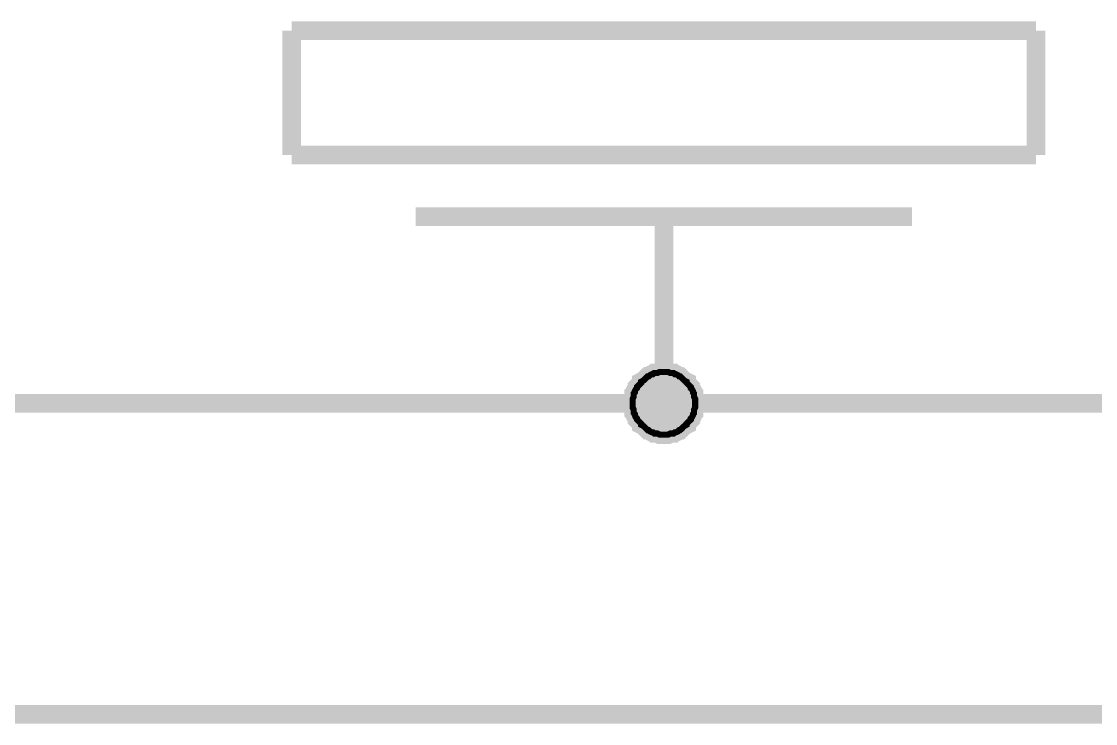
# Model space of a CAD drawing. Extents: x 0 to 594, y 0 to 420.
# Drawn here: x 242.19 to 259.48, y 302.34 to 313.64 of the extents above; entities that cross this region are included whole.
import ezdxf

# ---------------------------------------------------------------- set-up
doc = ezdxf.new("R2010")
doc.units = 0
doc.layers.add('SHEET', color=255, linetype='CONTINUOUS')

msp = doc.modelspace()

# ---------------------------------------------------------------- linework, layer by layer
at = {"layer": 'SHEET'}
for points, const_width in [([(246.539, 311.491), (246.539, 313.489)], 0.3), ([(246.539, 313.489), (258.521, 313.489)], 0.3), ([(258.521, 313.489), (258.521, 311.491)], 0.3), ([(258.521, 311.491), (246.539, 311.491)], 0.3), ([(248.536, 310.5), (256.524, 310.5)], 0.3), ([(252.53, 310.5), (252.53, 307.495)], 0.3), ([(252.026, 307.495), (252.026, 307.512), (252.026, 307.547), (252.026, 307.565), (252.044, 307.599), (252.044, 307.617), (252.044, 307.651), (252.061, 307.669), (252.061, 307.686), (252.078, 307.721), (252.096, 307.738), (252.096, 307.756), (252.113, 307.773), (252.13, 307.79), (252.148, 307.808), (252.165, 307.825), (252.165, 307.842), (252.2, 307.86), (252.217, 307.877), (252.235, 307.895), (252.252, 307.912), (252.269, 307.929), (252.287, 307.929), (252.304, 307.947), (252.339, 307.964), (252.356, 307.964), (252.374, 307.981), (252.408, 307.981), (252.426, 307.981), (252.46, 307.999), (252.478, 307.999), (252.513, 307.999), (252.53, 307.999)], 0.3), ([(252.026, 307.495), (252.026, 307.512), (252.026, 307.547), (252.026, 307.565), (252.044, 307.599), (252.044, 307.617), (252.044, 307.651), (252.061, 307.669), (252.061, 307.686), (252.078, 307.721), (252.096, 307.738), (252.096, 307.756), (252.113, 307.773), (252.13, 307.79), (252.148, 307.808), (252.165, 307.825), (252.165, 307.842), (252.2, 307.86), (252.217, 307.877), (252.235, 307.895), (252.252, 307.912), (252.269, 307.929), (252.287, 307.929), (252.304, 307.947), (252.339, 307.964), (252.356, 307.964), (252.374, 307.981), (252.408, 307.981), (252.426, 307.981), (252.46, 307.999), (252.478, 307.999), (252.513, 307.999), (252.53, 307.999)], 0.3), ([(252.026, 307.495), (252.026, 307.512), (252.026, 307.547), (252.026, 307.565), (252.044, 307.599), (252.044, 307.617), (252.044, 307.651), (252.061, 307.669), (252.061, 307.686), (252.078, 307.721), (252.096, 307.738), (252.096, 307.756), (252.113, 307.773), (252.13, 307.79), (252.148, 307.808), (252.165, 307.825), (252.165, 307.842), (252.2, 307.86), (252.217, 307.877), (252.235, 307.895), (252.252, 307.912), (252.269, 307.929), (252.287, 307.929), (252.304, 307.947), (252.339, 307.964), (252.356, 307.964), (252.374, 307.981), (252.408, 307.981), (252.426, 307.981), (252.46, 307.999), (252.478, 307.999), (252.513, 307.999), (252.53, 307.999)], 0.3), ([(252.53, 307.999), (252.53, 307.999)], 0.3), ([(252.53, 307.999), (252.547, 307.999), (252.582, 307.999), (252.599, 307.999), (252.634, 307.981), (252.651, 307.981), (252.686, 307.981), (252.704, 307.964), (252.721, 307.964), (252.756, 307.947), (252.773, 307.929), (252.79, 307.929), (252.808, 307.912), (252.825, 307.895), (252.842, 307.877), (252.86, 307.86), (252.895, 307.842), (252.895, 307.825), (252.912, 307.808), (252.929, 307.79), (252.947, 307.773), (252.964, 307.756), (252.964, 307.738), (252.981, 307.721), (252.999, 307.686), (252.999, 307.669), (253.016, 307.651), (253.016, 307.617), (253.016, 307.599), (253.033, 307.565), (253.033, 307.547), (253.033, 307.512), (253.033, 307.495)], 0.3), ([(252.53, 307.999), (252.53, 307.999)], 0.3), ([(252.53, 307.999), (252.547, 307.999), (252.582, 307.999), (252.599, 307.999), (252.634, 307.981), (252.651, 307.981), (252.686, 307.981), (252.704, 307.964), (252.721, 307.964), (252.756, 307.947), (252.773, 307.929), (252.79, 307.929), (252.808, 307.912), (252.825, 307.895), (252.842, 307.877), (252.86, 307.86), (252.895, 307.842), (252.895, 307.825), (252.912, 307.808), (252.929, 307.79), (252.947, 307.773), (252.964, 307.756), (252.964, 307.738), (252.981, 307.721), (252.999, 307.686), (252.999, 307.669), (253.016, 307.651), (253.016, 307.617), (253.016, 307.599), (253.033, 307.565), (253.033, 307.547), (253.033, 307.512), (253.033, 307.495)], 0.3), ([(252.53, 307.999), (252.53, 307.999)], 0.3), ([(252.53, 307.999), (252.547, 307.999), (252.582, 307.999), (252.599, 307.999), (252.634, 307.981), (252.651, 307.981), (252.686, 307.981), (252.704, 307.964), (252.721, 307.964), (252.756, 307.947), (252.773, 307.929), (252.79, 307.929), (252.808, 307.912), (252.825, 307.895), (252.842, 307.877), (252.86, 307.86), (252.895, 307.842), (252.895, 307.825), (252.912, 307.808), (252.929, 307.79), (252.947, 307.773), (252.964, 307.756), (252.964, 307.738), (252.981, 307.721), (252.999, 307.686), (252.999, 307.669), (253.016, 307.651), (253.016, 307.617), (253.016, 307.599), (253.033, 307.565), (253.033, 307.547), (253.033, 307.512), (253.033, 307.495)], 0.3), ([(252.026, 307.495), (252.026, 307.512), (252.026, 307.547), (252.026, 307.565), (252.044, 307.599), (252.044, 307.617), (252.044, 307.651), (252.061, 307.669), (252.061, 307.686), (252.078, 307.721), (252.096, 307.738), (252.096, 307.756), (252.113, 307.773), (252.13, 307.79), (252.148, 307.808), (252.165, 307.825), (252.165, 307.842), (252.2, 307.86), (252.217, 307.877), (252.235, 307.895), (252.252, 307.912), (252.269, 307.929), (252.287, 307.929), (252.304, 307.947), (252.339, 307.964), (252.356, 307.964), (252.374, 307.981), (252.408, 307.981), (252.426, 307.981), (252.46, 307.999), (252.478, 307.999), (252.513, 307.999), (252.53, 307.999)], 0.0991), ([(252.026, 307.495), (252.026, 307.512), (252.026, 307.547), (252.026, 307.565), (252.044, 307.599), (252.044, 307.617), (252.044, 307.651), (252.061, 307.669), (252.061, 307.686), (252.078, 307.721), (252.096, 307.738), (252.096, 307.756), (252.113, 307.773), (252.13, 307.79), (252.148, 307.808), (252.165, 307.825), (252.165, 307.842), (252.2, 307.86), (252.217, 307.877), (252.235, 307.895), (252.252, 307.912), (252.269, 307.929), (252.287, 307.929), (252.304, 307.947), (252.339, 307.964), (252.356, 307.964), (252.374, 307.981), (252.408, 307.981), (252.426, 307.981), (252.46, 307.999), (252.478, 307.999), (252.513, 307.999), (252.53, 307.999)], 0.0991), ([(252.026, 307.495), (252.026, 307.512), (252.026, 307.547), (252.026, 307.565), (252.044, 307.599), (252.044, 307.617), (252.044, 307.651), (252.061, 307.669), (252.061, 307.686), (252.078, 307.721), (252.096, 307.738), (252.096, 307.756), (252.113, 307.773), (252.13, 307.79), (252.148, 307.808), (252.165, 307.825), (252.165, 307.842), (252.2, 307.86), (252.217, 307.877), (252.235, 307.895), (252.252, 307.912), (252.269, 307.929), (252.287, 307.929), (252.304, 307.947), (252.339, 307.964), (252.356, 307.964), (252.374, 307.981), (252.408, 307.981), (252.426, 307.981), (252.46, 307.999), (252.478, 307.999), (252.513, 307.999), (252.53, 307.999)], 0.0991), ([(252.53, 307.999), (252.53, 307.999)], 0.0991), ([(252.53, 307.999), (252.547, 307.999), (252.582, 307.999), (252.599, 307.999), (252.634, 307.981), (252.651, 307.981), (252.686, 307.981), (252.704, 307.964), (252.721, 307.964), (252.756, 307.947), (252.773, 307.929), (252.79, 307.929), (252.808, 307.912), (252.825, 307.895), (252.842, 307.877), (252.86, 307.86), (252.895, 307.842), (252.895, 307.825), (252.912, 307.808), (252.929, 307.79), (252.947, 307.773), (252.964, 307.756), (252.964, 307.738), (252.981, 307.721), (252.999, 307.686), (252.999, 307.669), (253.016, 307.651), (253.016, 307.617), (253.016, 307.599), (253.033, 307.565), (253.033, 307.547), (253.033, 307.512), (253.033, 307.495)], 0.0991), ([(252.53, 307.999), (252.53, 307.999)], 0.0991), ([(252.53, 307.999), (252.547, 307.999), (252.582, 307.999), (252.599, 307.999), (252.634, 307.981), (252.651, 307.981), (252.686, 307.981), (252.704, 307.964), (252.721, 307.964), (252.756, 307.947), (252.773, 307.929), (252.79, 307.929), (252.808, 307.912), (252.825, 307.895), (252.842, 307.877), (252.86, 307.86), (252.895, 307.842), (252.895, 307.825), (252.912, 307.808), (252.929, 307.79), (252.947, 307.773), (252.964, 307.756), (252.964, 307.738), (252.981, 307.721), (252.999, 307.686), (252.999, 307.669), (253.016, 307.651), (253.016, 307.617), (253.016, 307.599), (253.033, 307.565), (253.033, 307.547), (253.033, 307.512), (253.033, 307.495)], 0.0991), ([(252.53, 307.999), (252.53, 307.999)], 0.0991), ([(252.53, 307.999), (252.547, 307.999), (252.582, 307.999), (252.599, 307.999), (252.634, 307.981), (252.651, 307.981), (252.686, 307.981), (252.704, 307.964), (252.721, 307.964), (252.756, 307.947), (252.773, 307.929), (252.79, 307.929), (252.808, 307.912), (252.825, 307.895), (252.842, 307.877), (252.86, 307.86), (252.895, 307.842), (252.895, 307.825), (252.912, 307.808), (252.929, 307.79), (252.947, 307.773), (252.964, 307.756), (252.964, 307.738), (252.981, 307.721), (252.999, 307.686), (252.999, 307.669), (253.016, 307.651), (253.016, 307.617), (253.016, 307.599), (253.033, 307.565), (253.033, 307.547), (253.033, 307.512), (253.033, 307.495)], 0.0991), ([(267.515, 307.495), (233.047, 307.495), (233.047, 307.495)], 0.3), ([(252.53, 306.991), (252.513, 306.991), (252.478, 306.991), (252.46, 306.991), (252.426, 307.009), (252.408, 307.009), (252.374, 307.009), (252.356, 307.026), (252.339, 307.026), (252.304, 307.043), (252.287, 307.061), (252.269, 307.061), (252.252, 307.078), (252.235, 307.095), (252.217, 307.113), (252.2, 307.13), (252.165, 307.148), (252.165, 307.165), (252.148, 307.182), (252.13, 307.2), (252.113, 307.217), (252.096, 307.234), (252.096, 307.252), (252.078, 307.269), (252.061, 307.304), (252.061, 307.321), (252.044, 307.339), (252.044, 307.373), (252.044, 307.391), (252.026, 307.426), (252.026, 307.443), (252.026, 307.478), (252.026, 307.495)], 0.3), ([(252.026, 307.495), (252.026, 307.495)], 0.3), ([(252.53, 306.991), (252.513, 306.991), (252.478, 306.991), (252.46, 306.991), (252.426, 307.009), (252.408, 307.009), (252.374, 307.009), (252.356, 307.026), (252.339, 307.026), (252.304, 307.043), (252.287, 307.061), (252.269, 307.061), (252.252, 307.078), (252.235, 307.095), (252.217, 307.113), (252.2, 307.13), (252.165, 307.148), (252.165, 307.165), (252.148, 307.182), (252.13, 307.2), (252.113, 307.217), (252.096, 307.234), (252.096, 307.252), (252.078, 307.269), (252.061, 307.304), (252.061, 307.321), (252.044, 307.339), (252.044, 307.373), (252.044, 307.391), (252.026, 307.426), (252.026, 307.443), (252.026, 307.478), (252.026, 307.495)], 0.3), ([(252.026, 307.495), (252.026, 307.495)], 0.3), ([(252.53, 306.991), (252.513, 306.991), (252.478, 306.991), (252.46, 306.991), (252.426, 307.009), (252.408, 307.009), (252.374, 307.009), (252.356, 307.026), (252.339, 307.026), (252.304, 307.043), (252.287, 307.061), (252.269, 307.061), (252.252, 307.078), (252.235, 307.095), (252.217, 307.113), (252.2, 307.13), (252.165, 307.148), (252.165, 307.165), (252.148, 307.182), (252.13, 307.2), (252.113, 307.217), (252.096, 307.234), (252.096, 307.252), (252.078, 307.269), (252.061, 307.304), (252.061, 307.321), (252.044, 307.339), (252.044, 307.373), (252.044, 307.391), (252.026, 307.426), (252.026, 307.443), (252.026, 307.478), (252.026, 307.495)], 0.3), ([(252.026, 307.495), (252.026, 307.495)], 0.3), ([(253.033, 307.495), (253.033, 307.478), (253.033, 307.443), (253.033, 307.426), (253.016, 307.391), (253.016, 307.373), (253.016, 307.339), (252.999, 307.321), (252.999, 307.304), (252.981, 307.269), (252.964, 307.252), (252.964, 307.234), (252.947, 307.217), (252.929, 307.2), (252.912, 307.182), (252.895, 307.165), (252.895, 307.148), (252.86, 307.13), (252.842, 307.113), (252.825, 307.095), (252.808, 307.078), (252.79, 307.061), (252.773, 307.061), (252.756, 307.043), (252.721, 307.026), (252.704, 307.026), (252.686, 307.009), (252.651, 307.009), (252.634, 307.009), (252.599, 306.991), (252.582, 306.991), (252.547, 306.991), (252.53, 306.991)], 0.3), ([(253.033, 307.495), (253.033, 307.478), (253.033, 307.443), (253.033, 307.426), (253.016, 307.391), (253.016, 307.373), (253.016, 307.339), (252.999, 307.321), (252.999, 307.304), (252.981, 307.269), (252.964, 307.252), (252.964, 307.234), (252.947, 307.217), (252.929, 307.2), (252.912, 307.182), (252.895, 307.165), (252.895, 307.148), (252.86, 307.13), (252.842, 307.113), (252.825, 307.095), (252.808, 307.078), (252.79, 307.061), (252.773, 307.061), (252.756, 307.043), (252.721, 307.026), (252.704, 307.026), (252.686, 307.009), (252.651, 307.009), (252.634, 307.009), (252.599, 306.991), (252.582, 306.991), (252.547, 306.991), (252.53, 306.991)], 0.3), ([(253.033, 307.495), (253.033, 307.478), (253.033, 307.443), (253.033, 307.426), (253.016, 307.391), (253.016, 307.373), (253.016, 307.339), (252.999, 307.321), (252.999, 307.304), (252.981, 307.269), (252.964, 307.252), (252.964, 307.234), (252.947, 307.217), (252.929, 307.2), (252.912, 307.182), (252.895, 307.165), (252.895, 307.148), (252.86, 307.13), (252.842, 307.113), (252.825, 307.095), (252.808, 307.078), (252.79, 307.061), (252.773, 307.061), (252.756, 307.043), (252.721, 307.026), (252.704, 307.026), (252.686, 307.009), (252.651, 307.009), (252.634, 307.009), (252.599, 306.991), (252.582, 306.991), (252.547, 306.991), (252.53, 306.991)], 0.3), ([(253.033, 307.495), (253.033, 307.495), (253.033, 307.495), (253.033, 307.495), (253.033, 307.495), (253.033, 307.495), (253.033, 307.495), (253.033, 307.495), (253.033, 307.495), (253.033, 307.495), (253.033, 307.495), (253.033, 307.495), (253.033, 307.495), (253.033, 307.495), (253.033, 307.495), (253.033, 307.495), (253.033, 307.495), (253.033, 307.495), (253.033, 307.495), (253.033, 307.495), (253.033, 307.495), (253.033, 307.495), (253.033, 307.495), (253.033, 307.495), (253.033, 307.495), (253.033, 307.495), (253.033, 307.495), (253.033, 307.495), (253.033, 307.495), (253.033, 307.495), (253.033, 307.495), (253.033, 307.495), (253.033, 307.495)], 0.3), ([(253.033, 307.495), (253.033, 307.495)], 0.3), ([(253.033, 307.495), (253.033, 307.495), (253.033, 307.495), (253.033, 307.495), (253.033, 307.495), (253.033, 307.495), (253.033, 307.495), (253.033, 307.495), (253.033, 307.495), (253.033, 307.495), (253.033, 307.495), (253.033, 307.495), (253.033, 307.495), (253.033, 307.495), (253.033, 307.495), (253.033, 307.495), (253.033, 307.495), (253.033, 307.495), (253.033, 307.495), (253.033, 307.495), (253.033, 307.495), (253.033, 307.495), (253.033, 307.495), (253.033, 307.495), (253.033, 307.495), (253.033, 307.495), (253.033, 307.495), (253.033, 307.495), (253.033, 307.495), (253.033, 307.495), (253.033, 307.495), (253.033, 307.495), (253.033, 307.495)], 0.3), ([(253.033, 307.495), (253.033, 307.495)], 0.3), ([(253.033, 307.495), (253.033, 307.495), (253.033, 307.495), (253.033, 307.495), (253.033, 307.495), (253.033, 307.495), (253.033, 307.495), (253.033, 307.495), (253.033, 307.495), (253.033, 307.495), (253.033, 307.495), (253.033, 307.495), (253.033, 307.495), (253.033, 307.495), (253.033, 307.495), (253.033, 307.495), (253.033, 307.495), (253.033, 307.495), (253.033, 307.495), (253.033, 307.495), (253.033, 307.495), (253.033, 307.495), (253.033, 307.495), (253.033, 307.495), (253.033, 307.495), (253.033, 307.495), (253.033, 307.495), (253.033, 307.495), (253.033, 307.495), (253.033, 307.495), (253.033, 307.495), (253.033, 307.495), (253.033, 307.495)], 0.3), ([(253.033, 307.495), (253.033, 307.495)], 0.3), ([(252.53, 306.991), (252.513, 306.991), (252.478, 306.991), (252.46, 306.991), (252.426, 307.009), (252.408, 307.009), (252.374, 307.009), (252.356, 307.026), (252.339, 307.026), (252.304, 307.043), (252.287, 307.061), (252.269, 307.061), (252.252, 307.078), (252.235, 307.095), (252.217, 307.113), (252.2, 307.13), (252.165, 307.148), (252.165, 307.165), (252.148, 307.182), (252.13, 307.2), (252.113, 307.217), (252.096, 307.234), (252.096, 307.252), (252.078, 307.269), (252.061, 307.304), (252.061, 307.321), (252.044, 307.339), (252.044, 307.373), (252.044, 307.391), (252.026, 307.426), (252.026, 307.443), (252.026, 307.478), (252.026, 307.495)], 0.0991), ([(252.026, 307.495), (252.026, 307.495)], 0.0991), ([(252.53, 306.991), (252.513, 306.991), (252.478, 306.991), (252.46, 306.991), (252.426, 307.009), (252.408, 307.009), (252.374, 307.009), (252.356, 307.026), (252.339, 307.026), (252.304, 307.043), (252.287, 307.061), (252.269, 307.061), (252.252, 307.078), (252.235, 307.095), (252.217, 307.113), (252.2, 307.13), (252.165, 307.148), (252.165, 307.165), (252.148, 307.182), (252.13, 307.2), (252.113, 307.217), (252.096, 307.234), (252.096, 307.252), (252.078, 307.269), (252.061, 307.304), (252.061, 307.321), (252.044, 307.339), (252.044, 307.373), (252.044, 307.391), (252.026, 307.426), (252.026, 307.443), (252.026, 307.478), (252.026, 307.495)], 0.0991), ([(252.026, 307.495), (252.026, 307.495)], 0.0991), ([(252.53, 306.991), (252.513, 306.991), (252.478, 306.991), (252.46, 306.991), (252.426, 307.009), (252.408, 307.009), (252.374, 307.009), (252.356, 307.026), (252.339, 307.026), (252.304, 307.043), (252.287, 307.061), (252.269, 307.061), (252.252, 307.078), (252.235, 307.095), (252.217, 307.113), (252.2, 307.13), (252.165, 307.148), (252.165, 307.165), (252.148, 307.182), (252.13, 307.2), (252.113, 307.217), (252.096, 307.234), (252.096, 307.252), (252.078, 307.269), (252.061, 307.304), (252.061, 307.321), (252.044, 307.339), (252.044, 307.373), (252.044, 307.391), (252.026, 307.426), (252.026, 307.443), (252.026, 307.478), (252.026, 307.495)], 0.0991), ([(252.026, 307.495), (252.026, 307.495)], 0.0991), ([(253.033, 307.495), (253.033, 307.478), (253.033, 307.443), (253.033, 307.426), (253.016, 307.391), (253.016, 307.373), (253.016, 307.339), (252.999, 307.321), (252.999, 307.304), (252.981, 307.269), (252.964, 307.252), (252.964, 307.234), (252.947, 307.217), (252.929, 307.2), (252.912, 307.182), (252.895, 307.165), (252.895, 307.148), (252.86, 307.13), (252.842, 307.113), (252.825, 307.095), (252.808, 307.078), (252.79, 307.061), (252.773, 307.061), (252.756, 307.043), (252.721, 307.026), (252.704, 307.026), (252.686, 307.009), (252.651, 307.009), (252.634, 307.009), (252.599, 306.991), (252.582, 306.991), (252.547, 306.991), (252.53, 306.991)], 0.0991), ([(253.033, 307.495), (253.033, 307.478), (253.033, 307.443), (253.033, 307.426), (253.016, 307.391), (253.016, 307.373), (253.016, 307.339), (252.999, 307.321), (252.999, 307.304), (252.981, 307.269), (252.964, 307.252), (252.964, 307.234), (252.947, 307.217), (252.929, 307.2), (252.912, 307.182), (252.895, 307.165), (252.895, 307.148), (252.86, 307.13), (252.842, 307.113), (252.825, 307.095), (252.808, 307.078), (252.79, 307.061), (252.773, 307.061), (252.756, 307.043), (252.721, 307.026), (252.704, 307.026), (252.686, 307.009), (252.651, 307.009), (252.634, 307.009), (252.599, 306.991), (252.582, 306.991), (252.547, 306.991), (252.53, 306.991)], 0.0991), ([(253.033, 307.495), (253.033, 307.478), (253.033, 307.443), (253.033, 307.426), (253.016, 307.391), (253.016, 307.373), (253.016, 307.339), (252.999, 307.321), (252.999, 307.304), (252.981, 307.269), (252.964, 307.252), (252.964, 307.234), (252.947, 307.217), (252.929, 307.2), (252.912, 307.182), (252.895, 307.165), (252.895, 307.148), (252.86, 307.13), (252.842, 307.113), (252.825, 307.095), (252.808, 307.078), (252.79, 307.061), (252.773, 307.061), (252.756, 307.043), (252.721, 307.026), (252.704, 307.026), (252.686, 307.009), (252.651, 307.009), (252.634, 307.009), (252.599, 306.991), (252.582, 306.991), (252.547, 306.991), (252.53, 306.991)], 0.0991), ([(253.033, 307.495), (253.033, 307.495), (253.033, 307.495), (253.033, 307.495), (253.033, 307.495), (253.033, 307.495), (253.033, 307.495), (253.033, 307.495), (253.033, 307.495), (253.033, 307.495), (253.033, 307.495), (253.033, 307.495), (253.033, 307.495), (253.033, 307.495), (253.033, 307.495), (253.033, 307.495), (253.033, 307.495), (253.033, 307.495), (253.033, 307.495), (253.033, 307.495), (253.033, 307.495), (253.033, 307.495), (253.033, 307.495), (253.033, 307.495), (253.033, 307.495), (253.033, 307.495), (253.033, 307.495), (253.033, 307.495), (253.033, 307.495), (253.033, 307.495), (253.033, 307.495), (253.033, 307.495), (253.033, 307.495)], 0.0991), ([(253.033, 307.495), (253.033, 307.495)], 0.0991), ([(253.033, 307.495), (253.033, 307.495), (253.033, 307.495), (253.033, 307.495), (253.033, 307.495), (253.033, 307.495), (253.033, 307.495), (253.033, 307.495), (253.033, 307.495), (253.033, 307.495), (253.033, 307.495), (253.033, 307.495), (253.033, 307.495), (253.033, 307.495), (253.033, 307.495), (253.033, 307.495), (253.033, 307.495), (253.033, 307.495), (253.033, 307.495), (253.033, 307.495), (253.033, 307.495), (253.033, 307.495), (253.033, 307.495), (253.033, 307.495), (253.033, 307.495), (253.033, 307.495), (253.033, 307.495), (253.033, 307.495), (253.033, 307.495), (253.033, 307.495), (253.033, 307.495), (253.033, 307.495), (253.033, 307.495)], 0.0991), ([(253.033, 307.495), (253.033, 307.495)], 0.0991), ([(253.033, 307.495), (253.033, 307.495), (253.033, 307.495), (253.033, 307.495), (253.033, 307.495), (253.033, 307.495), (253.033, 307.495), (253.033, 307.495), (253.033, 307.495), (253.033, 307.495), (253.033, 307.495), (253.033, 307.495), (253.033, 307.495), (253.033, 307.495), (253.033, 307.495), (253.033, 307.495), (253.033, 307.495), (253.033, 307.495), (253.033, 307.495), (253.033, 307.495), (253.033, 307.495), (253.033, 307.495), (253.033, 307.495), (253.033, 307.495), (253.033, 307.495), (253.033, 307.495), (253.033, 307.495), (253.033, 307.495), (253.033, 307.495), (253.033, 307.495), (253.033, 307.495), (253.033, 307.495), (253.033, 307.495)], 0.0991), ([(253.033, 307.495), (253.033, 307.495)], 0.0991), ([(267.515, 302.492), (267.515, 302.492), (267.515, 302.492), (235.044, 302.492)], 0.3)]:
    msp.add_lwpolyline(points, dxfattribs=dict(at, const_width=const_width))
at = {"layer": 'SHEET', "const_width": 0.508}
msp.add_lwpolyline([(252.246, 307.5, 1), (252.754, 307.5, 1)], format="xyb", close=True, dxfattribs=at)

doc.saveas('drawing.dxf')
